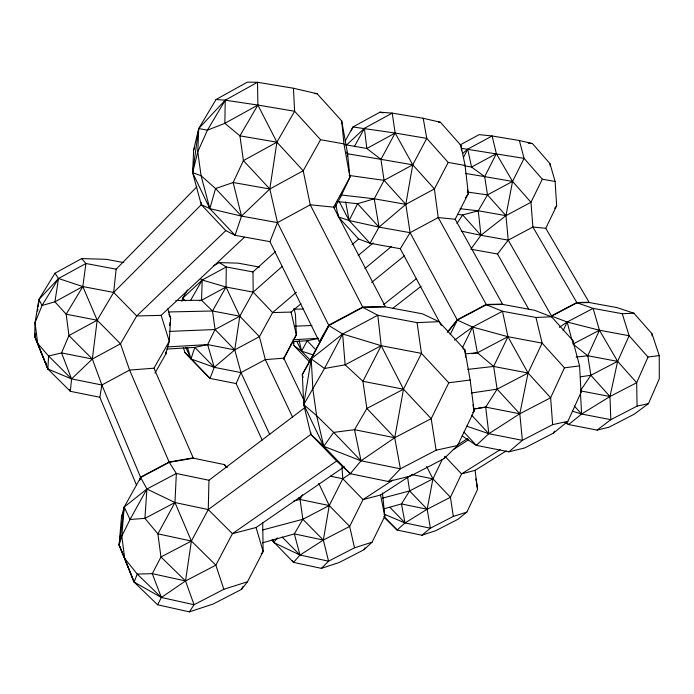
<?xml version="1.0" encoding="UTF-8"?>
<svg xmlns="http://www.w3.org/2000/svg" width="694" height="694" viewBox="0 0 694 694"><rect width="100%" height="100%" fill="white"/><g stroke="black" fill="none" stroke-linecap="round" stroke-linejoin="round"><path stroke-width="1.04" d="M227.32 467.583L224.336 464.572L193.348 458.179L169.258 462.343L140.682 477.489L124.209 507.019L121.519 516.518L119.108 545.016L134.107 582.066L157.616 604.795L189.393 611.865L194.06 604.726L185.524 580.947L191.388 541.051L208.261 509.578L208.955 480.265L305.022 407.499M38.838 302.705L38.933 299.461L54.991 273.219L81.64 258.593L106.26 259.313L123.775 262.592M292.695 417.389L265.308 359.605L259.426 336.668L239.803 316.204L212.511 310.999L201.538 300.268L202.214 280.012L200.618 278.849M139.615 480.222L140.544 477.151L101.879 384.988L92.337 359.024L97.186 320.22L113.66 292.434L201.286 204.704L201.364 202.587M193.678 149.696L192.628 172.711L201.286 204.704L225.784 230.599L235.049 235.309L269.949 241.668L319.344 341.734L328.696 325.182L362.676 307.043L385.344 306.566L333.623 207.142L349.958 177.23L347.633 153.964L341.7 120.912L317.123 93.725L293.432 88.242L257.526 82.282L247.333 82.135L216.051 99.502L198.727 128.537L193.678 149.696L194.762 147.865M182.583 300.398L182.696 298.273L187.423 290.023M165.779 352.24L165.658 354.313L154.944 373.12M244.366 237.279L161.138 315.354L136.718 315.97L113.66 292.434L116.15 269.194L196.853 186.816M35.064 333.276L34.7 336.451L47.895 369.043L70.328 391.312L99.858 397.272L136.623 485.392M37.606 311.086L37.849 308.969M38.083 306.861L38.933 299.461L58.522 278.502L85.9 263.503L116.15 269.194M165.953 352.188L165.658 354.313L169.293 341.292L170.637 318.156L167.766 308.856M169.614 325.599L170.056 322.406M170.342 320.281L170.637 318.156L168.876 314.235M182.401 300.355L182.696 298.273L202.214 280.012L226.279 266.964L252.98 271.927L275.449 251.636M283.499 359.171L290.413 346.306L290.751 344.198M340.928 194.884L340.589 196.983L334.413 208.287M347.295 156.063L347.633 153.964L346.618 152.055M99.858 397.272L101.879 384.988L129.578 370.076L153.947 368.202L169.293 341.292L161.138 315.354M35.047 334.361L34.7 336.451L47.895 369.043L71.577 378.907L101.879 384.988M181.819 301.352L182.696 298.273L185.749 300.884M140.058 479.528L140.682 477.489L146.92 489.018L144.925 518.357L157.885 533.842L160.973 556.961L152.281 573.66L161.372 597.482L157.616 604.795M269.949 241.668L277.496 222.601L269.819 188.994L276.915 142.192L294.62 111.24L293.432 88.242M564.803 422.507L568.612 424.563L597.092 430.115L609.028 427.183L634.151 414.231L648.465 403.622L659.3 378.742L659.239 355.58L652.022 333.779L633.9 313.211L617.079 307.616L589.249 302.541L576.974 302.801L551.643 316.126L567.137 322.016L599.442 330.231L629.128 335.731L647.996 357.028L659.239 355.58M262.211 440.1L236.133 383.574L240.983 372.591L265.308 359.605L283.768 358.182L296.347 334.768L295.462 314.634L294.048 308.474M647.996 357.028L636.667 382.706L637.083 406.12L610.807 419.679L597.092 430.115M351.233 130.784L352.934 126.976L379.974 112.176L392.214 113.113L423.201 118.284L440.438 122.265L460.92 145.393L465.101 165.45L468.303 193.609L455.195 219.261L502.517 304.102L486.216 304.44L457.19 319.804L447.231 332.348M462.169 435.91L476.318 445.34L508.902 451.829L524.785 447.916L553.534 433.047L567.9 421.301L581.017 392.44L579.577 365.877L572.836 340.511L551.539 316.785L534.423 310.253L502.682 304.406L486.39 304.753L457.363 320.116L448.064 331.819M572.463 411.204L581.607 414.023L610.807 419.679L609.983 396.517L590.863 375.281L587.775 355.753L599.442 330.231L593.127 308.379L576.974 302.801M553.534 433.047L554.428 431.104M579.577 365.877L564.465 367.829L550.637 397.757L552.641 424.65L522.365 440.326L508.902 451.829M563.103 330.665L567.137 322.016L593.127 308.379L622.258 313.714L633.9 313.211M384.25 517.498L397.115 530.034L421.943 535.23L435.823 530.658L457.875 519.312L466.915 512.085L477.576 489.383L475.086 470.35L506.273 450.918M457.606 445.496L474.106 411.152L470.176 380.008L464.789 349.689L438.99 321.669L422.455 313.818L385.526 306.922L362.867 307.416L328.878 325.547L302.324 374.517L303.746 404.593L310.86 434.409L336.616 461.016L350.27 473.716L388.336 481.506L410.484 476.058L444.099 458.595L457.606 445.496L436.101 450.215L400.386 468.806L388.336 481.506M442.312 459.393L432.917 478.851L427.183 509.249L430.375 528.212L421.943 535.23M444.099 458.595L445.019 456.687M466.62 426.159L488.836 433.698L522.365 440.326L519.815 413.78L497.13 389.161L493.651 366.441L507.947 336.711L502.499 311.268L486.39 304.753M519.364 140.535L524.091 158.371L512.562 181.42L505.961 215.652L508.234 240.15L551.487 315.848L576.818 302.532L589.093 302.272L545.762 228.3L556.649 205.84L555.122 181.472L550.004 163.689L532.463 143.571L519.364 140.535L492.107 135.972L479.129 134.636L460.087 144.951M470.176 380.008L448.801 382.776L431.191 418.656L436.101 450.215M271.814 539.984L293.51 562.374L321.391 568.369L339.236 562.487L364.038 549.691L372.079 542.205L384.806 516.249L382.463 492.931M236.133 383.574L209.996 378.404L214.246 367.334L207.636 344.614L215.062 329.511L212.511 310.999L226.018 287.03L226.279 266.964L219.339 262.601L213.691 265.663M461.527 148.351L524.091 158.371L542.326 179.191L530.962 202.284L532.879 227.016L576.818 302.532M462.638 347.338L472.605 327.056L502.499 311.268L535.959 317.462L551.539 316.785M364.038 549.691L364.957 547.809M450.137 334.655L457.363 320.116L472.605 327.056L507.947 336.711L542.127 343.122L564.465 367.829M350.826 473.282L342.801 478.747L329.242 505.553L323.343 540.062L328.574 561.177L321.391 568.369M464.243 165.771L471.556 167.063L496.357 153.678L512.562 181.42L530.962 202.284L505.961 215.652L487.492 194.884L484.681 176.632L496.357 153.678L492.107 135.972L467.721 149.167L462.785 153.374M290.413 346.306L296.347 334.768L291.072 312.092L301.023 303.712M392.769 480.135L363.023 499.593L349.663 526.425L323.343 540.062L302.853 519.286L300.051 499.463L302.497 494.701M463.358 157.607L467.721 149.167L471.556 167.063L484.681 176.632L512.562 181.42L487.492 194.884L478.261 210.803L480.933 235.292L470.844 249.198M189.393 611.865L213.179 604.023L241.503 589.371L242.987 586.508M241.503 589.371L247.48 581.78L263.13 551.478L262.714 522.686M423.201 118.284L426.767 138.384L448.203 162.439L434.401 188.915L405.817 204.348L379.028 227.129L370.049 243.256L358.642 239.014L338.924 217.621M455.195 219.261L438.209 217.569L410.085 232.681L379.028 227.129L374.248 198.796L384.068 180.353L412.739 164.808L426.767 138.384L395.155 133.04L352.934 126.976L345.239 140.873M457.19 319.804L410.085 232.681L405.817 204.348L384.068 180.353L380.945 159.342L395.155 133.04L392.214 113.113L364.419 128.303L346.219 145.332M354.33 146.668L364.419 128.303L366.814 148.499L380.945 159.342L412.739 164.808L434.401 188.915L438.209 217.569L486.216 304.44M282.319 266.314L253.171 292.131L239.803 316.204L234.754 349.88L240.983 372.591L269.706 434.427M121.519 516.518L122.56 514.662M340.398 194.893L340.589 196.983L349.958 177.23L343.938 143.884L320.585 139.728L303.2 170.759L269.819 188.994L241.503 216.12L235.049 235.309L209.84 208.634L192.628 172.711L198.727 128.537L225.229 100.196L257.526 82.282L257.882 105.063L276.915 142.192L303.2 170.759L310.244 204.808L362.676 307.043M190.416 300.676L202.214 280.012L226.018 287.03L253.171 292.131L272.621 312.56L291.072 312.092M272.447 539.663L273.74 542.552L300.008 555.061L328.574 561.177L354.495 547.792L349.663 526.425L329.242 505.553L302.853 519.286L294.343 533.912L262.349 542.864M441.341 325.486L400.291 248.721L410.085 232.681M384.077 514.133L405.01 522.929L430.375 528.212L453.312 516.405L450.432 497.251L432.917 478.851L409.616 490.927L401.479 503.939L383.73 508.902M463.956 432.136L476.318 445.34L488.836 433.698L485.696 407.126L497.13 389.161L528.056 373.008L542.127 343.122L535.959 317.462M465.414 197.964L468.303 193.609L467.461 189.557M456.964 223.433L462.681 214.958L478.261 210.803L505.961 215.652L480.933 235.292L461.25 231.119M622.258 313.714L629.128 335.731L617.625 361.366L590.863 375.281L580.34 390.843L609.983 396.517L636.667 382.706L617.625 361.366L599.442 330.231L572.984 344.077M261.23 553.977L263.13 551.478L256.077 527.501L344.267 466.75M277.374 537.859L273.74 542.552L272.889 539.559M471.911 249.389L497.52 253.978L508.234 240.15L532.879 227.016L545.762 228.3M554.619 208.347L556.649 205.84M472.64 412.626L474.106 411.152L472.996 404.854M225.784 230.599L136.718 315.97L120.487 343.799L92.337 359.024L71.577 378.907L70.328 391.312L69.487 389.508M296.373 292.243L272.621 312.56L259.426 336.668L234.754 349.88L214.246 367.334L190.98 358.945L184.934 352.569L183.398 347.564M352.084 244.618L358.642 239.014M358.225 255.513L373.146 242.935M364.888 268.526L391.442 246.526M371.706 282.38L404.298 255.86M383.556 304.614L416.435 278.641M392.951 308.24L421.111 286.232M247.48 581.78L223.858 589.284L194.06 604.726L161.372 597.482L134.107 582.066L119.108 545.016L124.209 507.019L146.92 489.018L174.966 502.534L208.261 509.578L310.86 434.409L310.747 432.249M454.57 340.129L472.605 327.056L477.42 352.769L493.651 366.441L528.056 373.008L550.637 397.757L519.815 413.78L488.836 433.698L471.521 415.116M336.616 461.016L232.438 533.669L215.843 565.176L185.524 580.947L161.372 597.482L137.23 574.085L124.738 558.505L119.108 545.016L121.788 536.106L130.021 519.502L146.92 489.018L176.345 473.464L208.955 480.265M559.303 327.368L567.137 322.016L571.917 340.06M330.353 476.188L342.801 478.747L363.023 499.593L380.572 495.013L412.375 474.375M457.814 444.889L467.808 438.4M453.199 449.669L468.528 439.744M500.105 449.712L461.545 473.881L450.432 497.251L427.183 509.249L405.01 522.929L397.115 530.034L383.791 516.275M201.286 204.704L209.84 208.634L241.503 216.12L277.496 222.601L310.244 204.808L333.623 207.142M199.577 300.762L201.538 300.268L226.018 287.03L239.803 316.204L215.062 329.511L169.171 331.411M140.544 477.151L169.119 462.013L193.21 457.858L153.947 368.202M472.128 353.68L477.42 352.769L507.947 336.711L528.056 373.008L519.815 413.78L485.696 407.126L478.218 408.124M354.495 547.792L372.079 542.205M453.312 516.405L466.915 512.085M344.849 144.604L366.814 148.499L395.155 133.04L412.739 164.808L405.817 204.348L374.248 198.796L357.592 203.715L337.223 201.538M262.679 529.956L302.853 519.286M382.585 498.11L409.616 490.927L427.183 509.249L401.479 503.939L405.01 522.929L389.82 507.193M256.077 527.501L232.438 533.669L208.261 509.578M475.086 470.35L461.545 473.881L444.906 456.27M293.857 500.964L300.051 499.463L329.242 505.553L318.772 483.38M552.641 424.65L567.9 421.301M637.083 406.12L648.465 403.622M215.062 329.511L234.754 349.88L207.636 344.614L194.814 347.382L166.985 349.03M318.555 338.455L307.199 340.754L292.226 341.639M474.106 409.122L485.696 407.126M471.399 392.978L497.13 389.161M580.297 376.842L590.863 375.281M473.95 408.697L476.084 408.41M467.817 369.373L493.651 366.441M576.098 357.08L587.775 355.753L617.625 361.366L609.983 396.517L581.607 414.023L568.612 424.563L566.478 422.221M465.726 353.836L477.42 352.769M168.122 346.861L207.636 344.614M292.972 339.765L318.529 338.308M362.867 307.416L377.805 315.25L417.068 322.623L438.99 321.669M294.959 326.197L311.953 325.495M168.677 311.962L212.511 310.999M293.605 309.229L303.183 309.021M175.808 300.537L201.538 300.268M219.339 262.601L238.155 263.147L259.651 267.129M314.989 93.638L317.123 93.725M216.051 99.502L225.229 100.196L257.882 105.063L294.62 111.24L320.585 139.728M438.4 122.092L440.438 122.265M457.433 214.394L462.681 214.958L480.933 235.292L508.234 240.15M528.264 143.111L532.463 143.571M341.283 194.988L374.248 198.796M460.079 208.703L478.261 210.803M349.117 175.443L384.068 180.353M467.288 192.038L487.492 194.884M346.957 153.678L380.945 159.342M465.483 173.431L484.681 176.632M448.203 162.439L465.101 165.45M542.326 179.191L555.122 181.472M400.291 248.721L370.049 243.256L349.117 220.51L339.331 201.807M113.66 292.434L82.829 286.553L58.522 278.502L54.991 273.219M240.983 372.591L214.246 367.334L194.814 347.382L190.98 358.945L209.996 378.404L192.377 360.186M412.236 474.644L432.917 478.851L426.654 466.489M379.974 112.176L383.097 112.888M313.809 355.111L301.586 351.138L293.987 345.621L293.015 341.5M338.186 216.832L349.117 220.51L379.028 227.129L357.592 203.715L349.117 220.51L345.664 201.945M462.872 348.726L464.789 349.689L465.743 357.184M573.799 344.718L587.775 355.753M310.86 434.409L323.734 446.294L350.27 473.716L361.019 460.807L394.721 437.732L431.191 418.656L403.483 389.195L381.188 345.69L377.805 315.25L342.628 333.979L311.224 358.859L302.324 374.517L303.052 377.597M44.694 361.496L46.194 362.988M282.042 536.983L300.008 555.061L323.343 540.062L294.343 533.912L300.008 555.061L293.51 562.374L292.252 560.726M184.934 352.569L190.893 358.659M293.987 345.621L309.437 361.817M310.912 360.906L301.586 351.138L296.893 341.474M298.594 497.936L300.051 499.463M315.961 349.976L307.199 340.754L301.586 351.138L299.157 340.641M448.801 382.776L421.458 353.376L417.068 322.623M574.346 406.025L581.607 414.023L580.462 392.951M81.64 258.593L85.9 263.503L82.829 286.553L66.173 314.209L68.949 335.566L61.549 352.925L71.577 378.907L48.563 356.013L37.684 343.452L34.7 336.451L35.021 322.701L38.933 299.461L42.056 305.499L35.021 322.701L37.684 343.452L47.895 369.043L48.563 356.013L61.549 352.925L92.337 359.024L68.949 335.566L97.186 320.22L120.487 343.799L129.578 370.076L169.119 462.013M224.336 464.572L226.287 467.097M169.258 462.343L176.345 473.464L174.966 502.534L191.388 541.051L215.843 565.176L223.858 589.284M497.52 253.978L528.897 309.489M277.496 222.601L328.696 325.182M283.768 358.182L303.79 399.909M185.688 347.208L190.98 358.945L187.571 347.737M580.488 390.41L581.017 392.44M380.572 495.013L384.806 516.249M335.783 204.288L337.987 215.782M475.789 478.825L476.153 480.942M476.509 483.05L477.576 489.383M407.508 476.648L409.616 490.927M460.92 145.393L461.536 150.772M341.7 120.912L343.938 143.884M337.917 213.631L338.099 215.765M341.934 466.923L342.801 478.747M550.004 163.689L550.142 165.797M572.836 340.511L573.018 343.686M293.814 341.448L293.9 343.539M252.98 271.927L253.171 292.131M652.022 333.779L652.039 335.879M225.229 100.196L224.847 123.324L239.924 135.842L276.915 142.192L243.412 160.6L233.149 182.513L241.503 216.12L215.565 188.534L201.078 175.712L192.628 172.711L197.764 151.778L207.437 130.16L225.229 100.196M198.727 128.537L197.764 151.778L201.078 175.712L209.84 208.634L215.565 188.534L233.149 182.513L269.819 188.994L243.412 160.6L239.924 135.842L257.882 105.063L224.847 123.324L207.437 130.16L198.727 128.537M124.209 507.019L121.788 536.106L124.738 558.505L134.107 582.066L137.23 574.085L152.281 573.66L185.524 580.947L160.973 556.961L191.388 541.051L157.885 533.842L174.966 502.534L144.925 518.357L130.021 519.502L124.209 507.019M58.522 278.502L54.921 301.803L66.173 314.209L97.186 320.22L82.829 286.553L54.921 301.803L42.056 305.499L58.522 278.502M311.224 358.859L303.746 404.593L323.734 446.294L361.019 460.807L400.386 468.806L394.721 437.732L403.483 389.195L421.458 353.376L381.188 345.69L342.628 333.979L328.878 325.547L311.224 358.859L312.907 389.525L316.646 415.715L323.734 446.294L333.675 432.405L354.53 429.69L394.721 437.732L366.874 408.462L362.919 381.292L381.188 345.69L345.135 364.81L324.488 368.505L311.224 358.859M342.628 333.979L324.488 368.505L303.746 404.593L316.646 415.715L333.675 432.405L361.019 460.807L354.53 429.69L366.874 408.462L403.483 389.195L362.919 381.292L345.135 364.81L342.628 333.979"/></g></svg>
